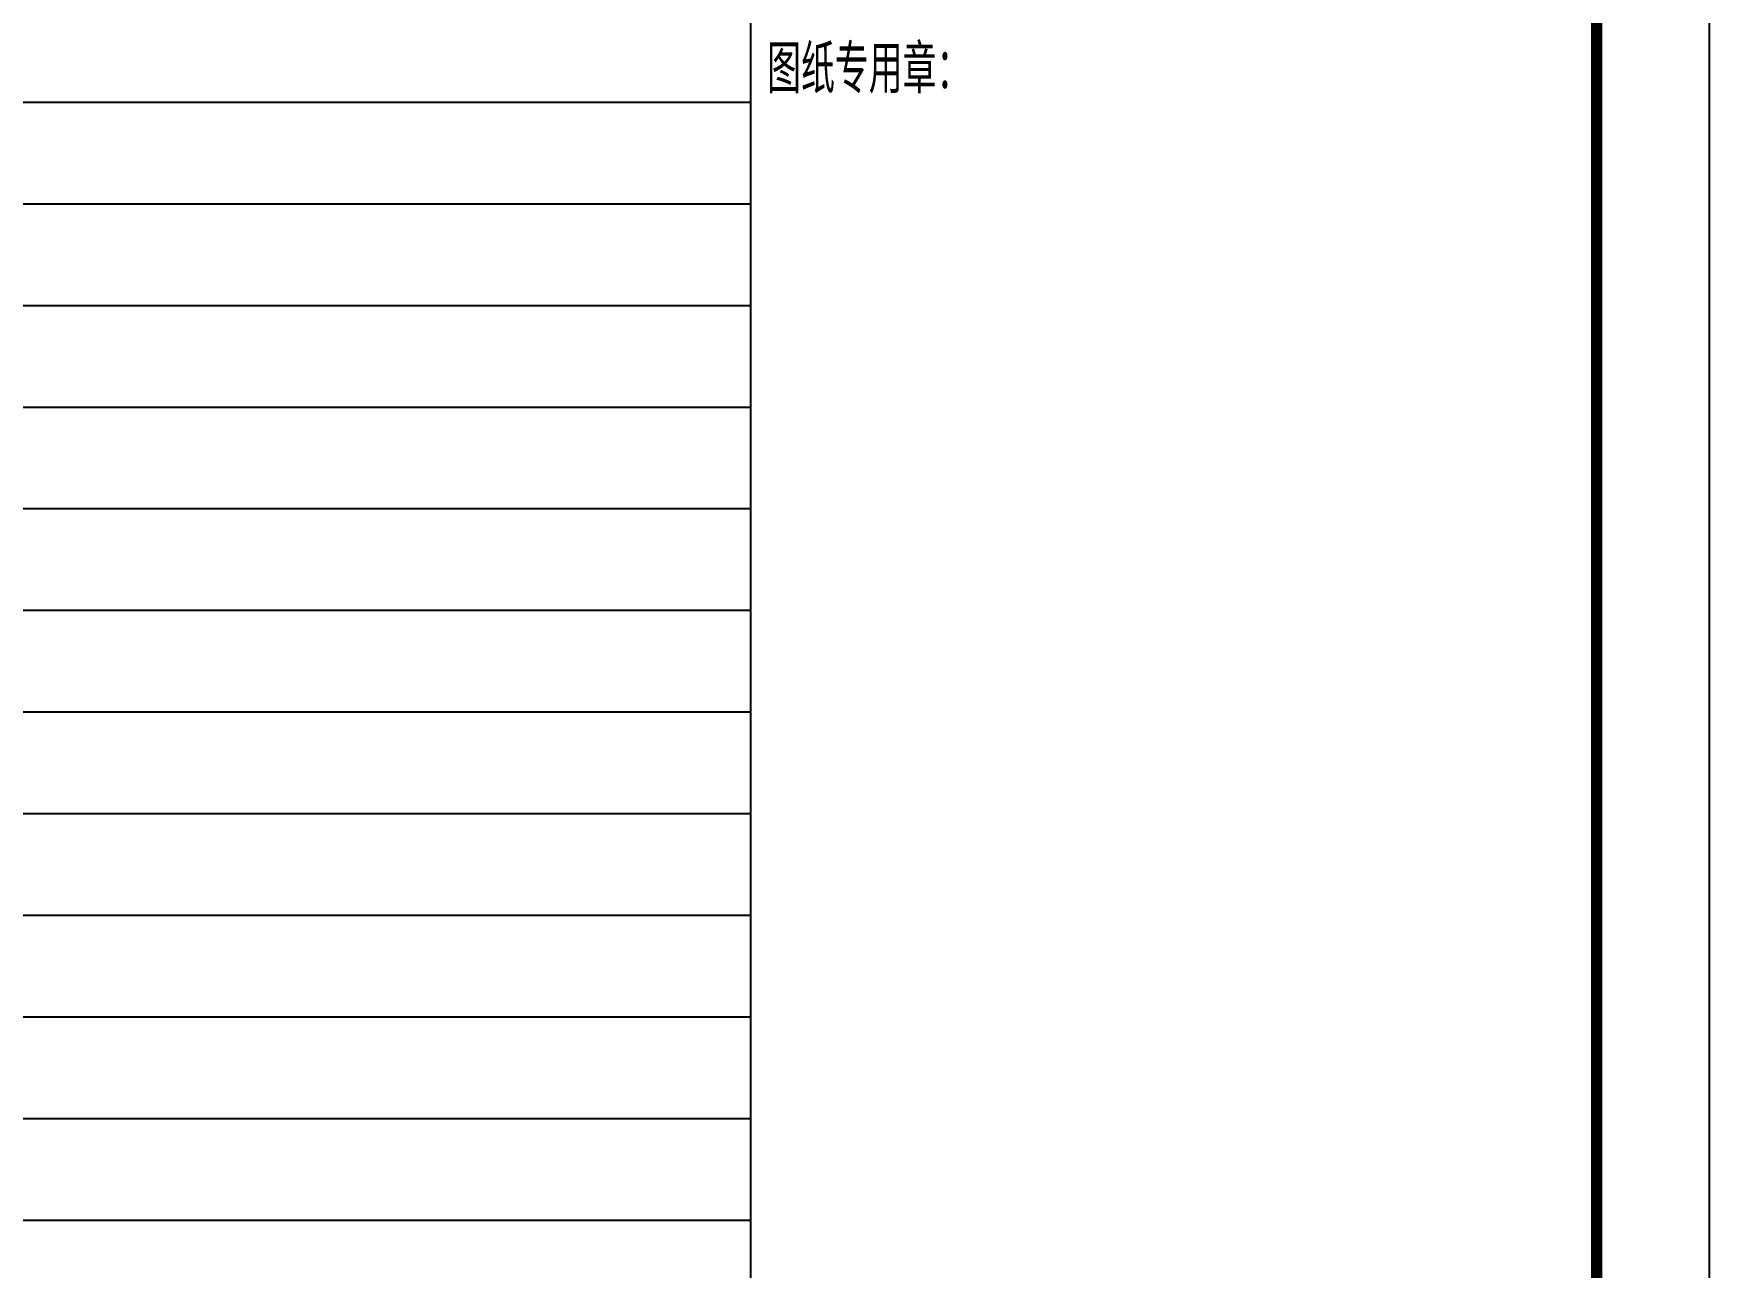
# Model space of a CAD drawing. Extents: x -695846 to 822170, y -413475 to 397179.
# Drawn here: x -491230 to -476380, y -297443 to -286516 of the extents above; entities that cross this region are included whole.
import ezdxf

# ---------------------------------------------------------------- set-up
doc = ezdxf.new("R2010")
doc.units = 0
doc.header["$LTSCALE"] = 1000
doc.header["$MEASUREMENT"] = 0
for name, color, linetype in [('T-图框-175', 175, 'Continuous'), ('TK', 4, 'Continuous'), ('ZSX', 8, 'Continuous')]:
    doc.layers.add(name, color=color, linetype=linetype)
doc.styles.add('tk', font='txt.shx', dxfattribs={"width": 0.7, "bigfont": 'hztxt.shx'})

# ---------------------------------------------------------------- blocks, each defined once
blk = doc.blocks.new('3er1t35wer1t')
at = {"layer": 'TK', "color": 7}
blk.add_lwpolyline([(313385, 263477), (313385, 303477), (320885, 303477), (320885, 263477)], close=True, dxfattribs=at)
at = {"layer": 'TK', "color": 7, "lineweight": -3, "style": 'tk', "width": 0.7}
blk.add_text('图纸专用章：', height=428.6, dxfattribs=at).set_placement((313531, 293577))

msp = doc.modelspace()

# ---------------------------------------------------------------- linework, layer by layer
at = {"layer": 'T-图框-175'}
msp.add_lwpolyline([(-535780, -318145), (-476380, -318145), (-476380, -276145), (-535780, -276145)], close=True, dxfattribs=at)
at = {"layer": 'T-图框-175', "const_width": 100}
msp.add_lwpolyline([(-533280, -317145), (-477380, -317145), (-477380, -277145), (-533280, -277145)], close=True, dxfattribs=at)
at = {"layer": 'ZSX', "linetype": 'Continuous'}
for p, q in [((-533318, -287123), (-484875, -287123)), ((-533318, -288023), (-484875, -288023)), ((-533318, -288923), (-484875, -288923)), ((-533318, -289823), (-484875, -289823)), ((-533318, -290723), (-484875, -290723)), ((-533318, -291623), (-484875, -291623)), ((-533318, -292523), (-484875, -292523)), ((-533318, -293423), (-484875, -293423)), ((-533318, -294323), (-484875, -294323)), ((-533318, -295223), (-484875, -295223)), ((-533318, -296123), (-484875, -296123)), ((-533318, -297023), (-484875, -297023))]:
    msp.add_line(p, q, dxfattribs=at)

# ---------------------------------------------------------------- block references
msp.add_blockref('3er1t35wer1t', (-798260, -580622))

doc.saveas('drawing.dxf')
